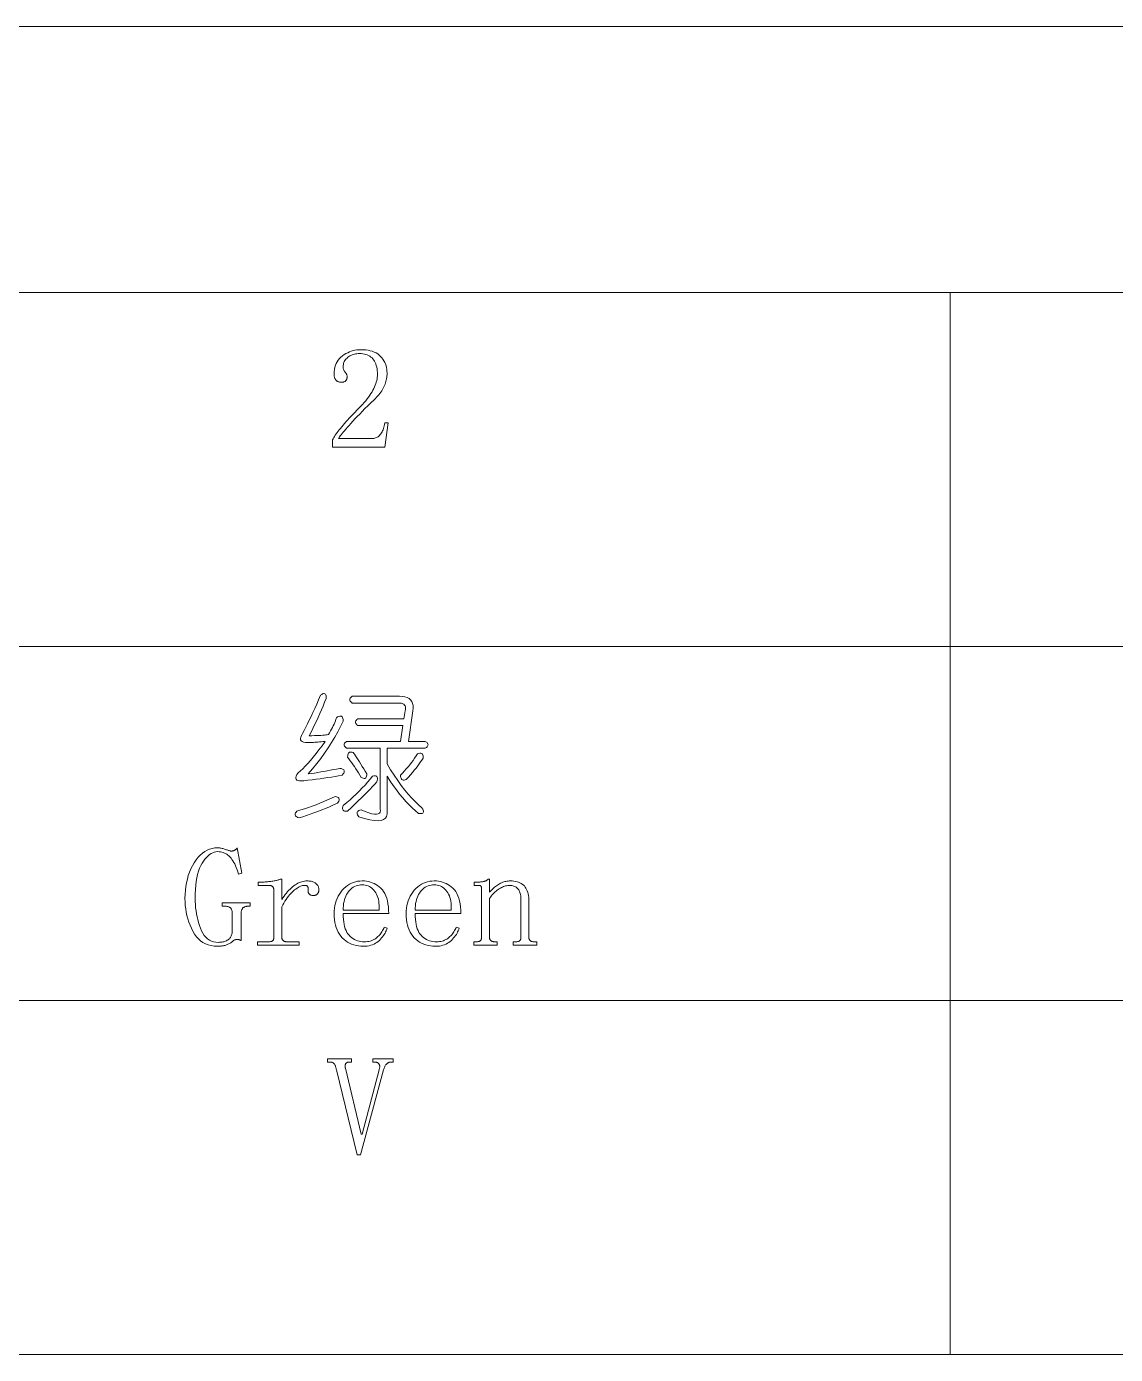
# Model space of a CAD drawing. Extents: x 1 to 297, y 1 to 210.
# Drawn here: x 263.52 to 280.1, y 66.86 to 87.08 of the extents above; entities that cross this region are included whole.
import ezdxf

# ---------------------------------------------------------------- set-up
doc = ezdxf.new("R2010")
doc.units = 0

msp = doc.modelspace()

# ---------------------------------------------------------------- linework, layer by layer
at = {"color": 7, "lineweight": 13}
for p, q in [((220.339, 87.076), (295.393, 87.076)), ((220.339, 83.026), (295.393, 83.026)), ((220.339, 77.637), (295.393, 77.637)), ((220.339, 72.249), (295.393, 72.249)), ((220.339, 66.86), (295.393, 66.86))]:
    msp.add_line(p, q, dxfattribs=at)
at = {"color": 7, "lineweight": 13, "ltscale": 0.404143}
msp.add_line((277.582, 83.026), (277.582, 66.86), dxfattribs=at)
at = {"color": 7, "lineweight": 13}
for points in [[(268.862, 81.78), (268.861, 81.81), (268.859, 81.839), (268.855, 81.866), (268.851, 81.892), (268.844, 81.916), (268.837, 81.939), (268.828, 81.961), (268.818, 81.98), (268.806, 81.999), (268.793, 82.016), (268.779, 82.031), (268.763, 82.045), (268.746, 82.057), (268.727, 82.068), (268.707, 82.077), (268.686, 82.084), (268.663, 82.09), (268.639, 82.094), (268.614, 82.097), (268.587, 82.097), (268.567, 82.097), (268.547, 82.095), (268.528, 82.092), (268.51, 82.088), (268.492, 82.083), (268.475, 82.077), (268.458, 82.07), (268.442, 82.062), (268.426, 82.052), (268.412, 82.042), (268.398, 82.03), (268.385, 82.018), (268.374, 82.006), (268.365, 81.992), (268.357, 81.978), (268.35, 81.964), (268.345, 81.949), (268.342, 81.933), (268.34, 81.917), (268.339, 81.9), (268.339, 81.89), (268.34, 81.88), (268.341, 81.871), (268.344, 81.862), (268.346, 81.853), (268.35, 81.845), (268.353, 81.837), (268.358, 81.829), (268.363, 81.822), (268.369, 81.814), (268.374, 81.808), (268.38, 81.801), (268.384, 81.794), (268.388, 81.787), (268.391, 81.78), (268.394, 81.773), (268.396, 81.767), (268.398, 81.76), (268.398, 81.753), (268.399, 81.746), (268.399, 81.738), (268.398, 81.73), (268.397, 81.722), (268.395, 81.715), (268.393, 81.708), (268.391, 81.702), (268.388, 81.696), (268.385, 81.691), (268.381, 81.686), (268.377, 81.682), (268.373, 81.678), (268.368, 81.674), (268.363, 81.671), (268.357, 81.668), (268.351, 81.666), (268.344, 81.664), (268.337, 81.662), (268.329, 81.661), (268.321, 81.66), (268.313, 81.66), (268.303, 81.661), (268.293, 81.661), (268.284, 81.663), (268.275, 81.665), (268.267, 81.668), (268.259, 81.671), (268.252, 81.675), (268.244, 81.679), (268.238, 81.685), (268.232, 81.69), (268.226, 81.697), (268.221, 81.704), (268.216, 81.712), (268.212, 81.72), (268.209, 81.73), (268.206, 81.74), (268.204, 81.751), (268.203, 81.763), (268.202, 81.775), (268.202, 81.789), (268.203, 81.824), (268.207, 81.857), (268.213, 81.889), (268.222, 81.919), (268.234, 81.947), (268.248, 81.974), (268.265, 81.999), (268.284, 82.022), (268.306, 82.043), (268.33, 82.063), (268.356, 82.081), (268.382, 82.097), (268.409, 82.111), (268.436, 82.123), (268.463, 82.134), (268.491, 82.142), (268.519, 82.149), (268.547, 82.154), (268.576, 82.156), (268.604, 82.157), (268.645, 82.156), (268.682, 82.153), (268.718, 82.148), (268.752, 82.141), (268.783, 82.132), (268.813, 82.12), (268.84, 82.107), (268.865, 82.092), (268.888, 82.074), (268.909, 82.054), (268.927, 82.033), (268.944, 82.011), (268.959, 81.988), (268.972, 81.964), (268.983, 81.939), (268.992, 81.913), (268.998, 81.885), (269.003, 81.857), (269.006, 81.828), (269.007, 81.797), (269.007, 81.777), (269.005, 81.756), (269.003, 81.736), (269, 81.715), (268.996, 81.694), (268.99, 81.674), (268.984, 81.653), (268.977, 81.633), (268.969, 81.612), (268.96, 81.592), (268.95, 81.571), (268.939, 81.551), (268.927, 81.531), (268.914, 81.511), (268.899, 81.491), (268.884, 81.471), (268.867, 81.452), (268.849, 81.433), (268.83, 81.413), (268.81, 81.395), (268.762, 81.347), (268.715, 81.302), (268.671, 81.259), (268.63, 81.217), (268.591, 81.177), (268.554, 81.139), (268.519, 81.103), (268.487, 81.068), (268.457, 81.035), (268.429, 81.005), (268.403, 80.975), (268.38, 80.948), (268.359, 80.923), (268.34, 80.9), (268.323, 80.879), (268.308, 80.86), (268.295, 80.843), (268.285, 80.828), (268.276, 80.814), (268.27, 80.803), (268.776, 80.803), (268.791, 80.804), (268.806, 80.805), (268.82, 80.808), (268.834, 80.813), (268.847, 80.818), (268.859, 80.825), (268.871, 80.832), (268.883, 80.841), (268.894, 80.852), (268.904, 80.863), (268.914, 80.876), (268.924, 80.889), (268.932, 80.904), (268.94, 80.921), (268.947, 80.938), (268.954, 80.957), (268.96, 80.976), (268.965, 80.997), (268.969, 81.02), (268.973, 81.043), (269.024, 81.043), (268.973, 80.674), (268.176, 80.674), (268.176, 80.786), (268.185, 80.802), (268.195, 80.818), (268.207, 80.836), (268.219, 80.854), (268.233, 80.874), (268.247, 80.894), (268.263, 80.915), (268.28, 80.937), (268.298, 80.959), (268.317, 80.983), (268.338, 81.007), (268.359, 81.033), (268.382, 81.059), (268.406, 81.086), (268.432, 81.114), (268.459, 81.143), (268.487, 81.172), (268.516, 81.202), (268.547, 81.234), (268.579, 81.266), (268.607, 81.295), (268.634, 81.324), (268.659, 81.352), (268.683, 81.38), (268.705, 81.407), (268.726, 81.435), (268.745, 81.462), (268.763, 81.488), (268.779, 81.514), (268.793, 81.54), (268.806, 81.566), (268.818, 81.591), (268.828, 81.616), (268.837, 81.64), (268.844, 81.664), (268.851, 81.688), (268.855, 81.712), (268.859, 81.735), (268.861, 81.758)], [(267.996, 76.897), (268.012, 76.909), (268.027, 76.917), (268.04, 76.922), (268.051, 76.922), (268.06, 76.919), (268.068, 76.912), (268.074, 76.901), (268.078, 76.886), (268.081, 76.868), (268.082, 76.846), (268.057, 76.788), (268.033, 76.73), (268.008, 76.673), (267.983, 76.616), (267.957, 76.559), (267.931, 76.502), (267.905, 76.446), (267.879, 76.391), (267.852, 76.335), (267.824, 76.28), (267.864, 76.28), (267.902, 76.281), (267.937, 76.282), (267.97, 76.283), (268, 76.285), (268.028, 76.286), (268.054, 76.289), (268.077, 76.291), (268.098, 76.294), (268.116, 76.297), (268.133, 76.325), (268.148, 76.352), (268.163, 76.378), (268.176, 76.404), (268.189, 76.43), (268.2, 76.456), (268.211, 76.481), (268.22, 76.506), (268.229, 76.53), (268.236, 76.554), (268.255, 76.566), (268.273, 76.574), (268.288, 76.579), (268.302, 76.579), (268.313, 76.576), (268.322, 76.569), (268.329, 76.558), (268.335, 76.544), (268.338, 76.525), (268.339, 76.503), (268.299, 76.421), (268.257, 76.339), (268.212, 76.258), (268.163, 76.177), (268.112, 76.096), (268.057, 76.016), (267.999, 75.935), (267.938, 75.856), (267.874, 75.776), (267.807, 75.697), (267.855, 75.704), (267.903, 75.712), (267.951, 75.719), (267.999, 75.728), (268.047, 75.736), (268.095, 75.745), (268.143, 75.754), (268.191, 75.763), (268.239, 75.773), (268.287, 75.783), (268.309, 75.779), (268.327, 75.773), (268.341, 75.767), (268.35, 75.758), (268.356, 75.749), (268.357, 75.738), (268.355, 75.725), (268.348, 75.712), (268.337, 75.697), (268.322, 75.68), (268.27, 75.67), (268.216, 75.66), (268.161, 75.651), (268.105, 75.642), (268.047, 75.633), (267.988, 75.625), (267.928, 75.617), (267.866, 75.609), (267.803, 75.602), (267.739, 75.594), (267.704, 75.593), (267.675, 75.594), (267.652, 75.598), (267.635, 75.605), (267.623, 75.616), (267.617, 75.629), (267.618, 75.646), (267.624, 75.666), (267.635, 75.689), (267.653, 75.715), (267.688, 75.744), (267.724, 75.778), (267.762, 75.815), (267.801, 75.857), (267.842, 75.903), (267.883, 75.953), (267.927, 76.007), (267.971, 76.066), (268.017, 76.128), (268.064, 76.194), (268.034, 76.191), (268.006, 76.188), (267.98, 76.186), (267.955, 76.184), (267.932, 76.182), (267.91, 76.18), (267.89, 76.179), (267.872, 76.178), (267.856, 76.178), (267.842, 76.177), (267.8, 76.176), (267.766, 76.177), (267.737, 76.182), (267.715, 76.191), (267.7, 76.203), (267.691, 76.218), (267.689, 76.237), (267.694, 76.26), (267.704, 76.285), (267.722, 76.314), (267.746, 76.36), (267.771, 76.409), (267.797, 76.461), (267.823, 76.515), (267.85, 76.572), (267.878, 76.631), (267.906, 76.694), (267.936, 76.759), (267.965, 76.827)], [(268.476, 76.88), (269.196, 76.88), (269.241, 76.878), (269.281, 76.871), (269.315, 76.86), (269.344, 76.845), (269.367, 76.825), (269.385, 76.8), (269.397, 76.771), (269.404, 76.738), (269.406, 76.7), (269.402, 76.657), (269.333, 76.194), (269.59, 76.194), (269.606, 76.184), (269.618, 76.174), (269.626, 76.164), (269.631, 76.153), (269.633, 76.143), (269.631, 76.133), (269.626, 76.122), (269.618, 76.112), (269.606, 76.102), (269.59, 76.092), (269.007, 76.092), (269.007, 75.852), (269.062, 75.762), (269.116, 75.677), (269.17, 75.597), (269.224, 75.522), (269.277, 75.453), (269.33, 75.389), (269.383, 75.33), (269.435, 75.276), (269.487, 75.227), (269.539, 75.183), (269.551, 75.164), (269.559, 75.147), (269.563, 75.132), (269.563, 75.12), (269.56, 75.11), (269.553, 75.103), (269.542, 75.098), (269.528, 75.095), (269.509, 75.095), (269.487, 75.097), (269.439, 75.137), (269.391, 75.18), (269.343, 75.227), (269.295, 75.278), (269.247, 75.333), (269.199, 75.392), (269.151, 75.454), (269.103, 75.52), (269.055, 75.59), (269.007, 75.663), (269.007, 75.132), (269.009, 75.088), (269.001, 75.051), (268.983, 75.023), (268.955, 75.003), (268.917, 74.99), (268.87, 74.986), (268.812, 74.989), (268.744, 75), (268.666, 75.019), (268.579, 75.046), (268.567, 75.062), (268.558, 75.077), (268.553, 75.091), (268.551, 75.104), (268.553, 75.114), (268.558, 75.124), (268.567, 75.132), (268.579, 75.139), (268.594, 75.145), (268.613, 75.149), (268.675, 75.124), (268.729, 75.106), (268.776, 75.093), (268.816, 75.086), (268.849, 75.084), (268.874, 75.089), (268.893, 75.1), (268.904, 75.116), (268.908, 75.138), (268.904, 75.166), (268.904, 76.092), (268.39, 76.092), (268.378, 76.102), (268.368, 76.112), (268.361, 76.122), (268.357, 76.133), (268.356, 76.143), (268.357, 76.153), (268.361, 76.164), (268.368, 76.174), (268.378, 76.184), (268.39, 76.194), (269.213, 76.194), (269.247, 76.434), (268.562, 76.434), (268.549, 76.445), (268.54, 76.455), (268.533, 76.465), (268.529, 76.476), (268.527, 76.486), (268.529, 76.496), (268.533, 76.507), (268.54, 76.517), (268.549, 76.527), (268.562, 76.537), (269.264, 76.537), (269.282, 76.657), (269.287, 76.68), (269.288, 76.701), (269.287, 76.719), (269.282, 76.734), (269.273, 76.747), (269.261, 76.758), (269.246, 76.767), (269.227, 76.773), (269.204, 76.776), (269.179, 76.777), (268.476, 76.777), (268.464, 76.788), (268.454, 76.798), (268.447, 76.808), (268.443, 76.818), (268.442, 76.829), (268.443, 76.839), (268.447, 76.849), (268.454, 76.86), (268.464, 76.87)], [(268.407, 75.954), (268.408, 75.974), (268.411, 75.99), (268.415, 76.004), (268.421, 76.015), (268.429, 76.023), (268.438, 76.029), (268.449, 76.031), (268.462, 76.031), (268.477, 76.029), (268.493, 76.023), (268.511, 75.998), (268.529, 75.972), (268.548, 75.943), (268.567, 75.913), (268.587, 75.882), (268.608, 75.848), (268.63, 75.813), (268.652, 75.776), (268.675, 75.738), (268.699, 75.697), (268.698, 75.678), (268.695, 75.662), (268.691, 75.65), (268.685, 75.64), (268.677, 75.633), (268.668, 75.629), (268.657, 75.629), (268.644, 75.632), (268.629, 75.637), (268.613, 75.646), (268.592, 75.68), (268.572, 75.713), (268.551, 75.746), (268.531, 75.778), (268.51, 75.809), (268.49, 75.839), (268.469, 75.869), (268.448, 75.898), (268.428, 75.927)], [(269.47, 76.006), (269.49, 76.011), (269.507, 76.014), (269.521, 76.014), (269.533, 76.011), (269.543, 76.006), (269.55, 75.998), (269.555, 75.987), (269.558, 75.973), (269.558, 75.957), (269.556, 75.937), (269.538, 75.909), (269.518, 75.88), (269.497, 75.85), (269.474, 75.819), (269.449, 75.787), (269.422, 75.754), (269.394, 75.72), (269.364, 75.685), (269.332, 75.649), (269.299, 75.612), (269.282, 75.606), (269.268, 75.603), (269.255, 75.603), (269.244, 75.606), (269.234, 75.612), (269.227, 75.62), (269.221, 75.631), (269.216, 75.645), (269.214, 75.661), (269.213, 75.68), (269.243, 75.711), (269.273, 75.743), (269.301, 75.774), (269.328, 75.806), (269.354, 75.839), (269.38, 75.872), (269.404, 75.905), (269.427, 75.938), (269.449, 75.972)], [(268.339, 75.217), (268.393, 75.262), (268.444, 75.306), (268.494, 75.351), (268.542, 75.396), (268.587, 75.44), (268.631, 75.485), (268.672, 75.529), (268.712, 75.574), (268.749, 75.618), (268.784, 75.663), (268.804, 75.668), (268.82, 75.671), (268.834, 75.67), (268.845, 75.666), (268.853, 75.659), (268.859, 75.649), (268.861, 75.635), (268.861, 75.619), (268.859, 75.6), (268.853, 75.577), (268.821, 75.542), (268.786, 75.505), (268.748, 75.465), (268.708, 75.424), (268.664, 75.38), (268.619, 75.335), (268.57, 75.287), (268.518, 75.237), (268.464, 75.185), (268.407, 75.132), (268.388, 75.129), (268.372, 75.13), (268.358, 75.132), (268.347, 75.137), (268.339, 75.145), (268.333, 75.154), (268.331, 75.166), (268.331, 75.181), (268.333, 75.198)], [(268.219, 75.354), (268.238, 75.35), (268.253, 75.345), (268.265, 75.338), (268.274, 75.33), (268.279, 75.32), (268.28, 75.309), (268.279, 75.297), (268.274, 75.283), (268.265, 75.268), (268.253, 75.252), (268.192, 75.225), (268.131, 75.199), (268.071, 75.174), (268.012, 75.15), (267.953, 75.127), (267.895, 75.106), (267.838, 75.085), (267.781, 75.065), (267.725, 75.046), (267.67, 75.029), (267.651, 75.036), (267.636, 75.044), (267.624, 75.052), (267.615, 75.062), (267.61, 75.072), (267.608, 75.082), (267.61, 75.094), (267.615, 75.106), (267.624, 75.118), (267.636, 75.132), (267.694, 75.149), (267.752, 75.168), (267.811, 75.188), (267.869, 75.208), (267.927, 75.23), (267.986, 75.253), (268.044, 75.277), (268.102, 75.302), (268.16, 75.328)], [(266.427, 74.515), (266.402, 74.513), (266.377, 74.507), (266.352, 74.499), (266.328, 74.486), (266.304, 74.471), (266.281, 74.451), (266.258, 74.428), (266.235, 74.402), (266.213, 74.372), (266.192, 74.339), (266.171, 74.302), (266.153, 74.261), (266.137, 74.217), (266.123, 74.169), (266.111, 74.117), (266.102, 74.062), (266.094, 74.002), (266.089, 73.94), (266.086, 73.873), (266.085, 73.803), (266.085, 73.755), (266.088, 73.708), (266.092, 73.661), (266.098, 73.615), (266.105, 73.57), (266.114, 73.524), (266.124, 73.48), (266.137, 73.436), (266.15, 73.392), (266.166, 73.349), (266.183, 73.308), (266.203, 73.272), (266.224, 73.24), (266.248, 73.212), (266.274, 73.188), (266.302, 73.169), (266.332, 73.154), (266.365, 73.143), (266.399, 73.137), (266.436, 73.134), (266.454, 73.135), (266.472, 73.136), (266.489, 73.138), (266.505, 73.141), (266.521, 73.144), (266.535, 73.148), (266.549, 73.153), (266.562, 73.159), (266.574, 73.166), (266.586, 73.173), (266.597, 73.181), (266.606, 73.19), (266.615, 73.2), (266.623, 73.21), (266.63, 73.221), (266.636, 73.233), (266.641, 73.246), (266.645, 73.259), (266.648, 73.274), (266.65, 73.289), (266.65, 73.58), (266.65, 73.59), (266.649, 73.6), (266.648, 73.609), (266.646, 73.617), (266.644, 73.625), (266.641, 73.633), (266.638, 73.64), (266.634, 73.646), (266.629, 73.652), (266.624, 73.657), (266.619, 73.662), (266.613, 73.667), (266.607, 73.67), (266.6, 73.674), (266.592, 73.677), (266.584, 73.679), (266.576, 73.681), (266.567, 73.682), (266.557, 73.683), (266.547, 73.683), (266.496, 73.683), (266.496, 73.734), (266.924, 73.734), (266.924, 73.683), (266.882, 73.683), (266.873, 73.683), (266.865, 73.682), (266.857, 73.681), (266.85, 73.679), (266.843, 73.677), (266.836, 73.674), (266.83, 73.67), (266.824, 73.667), (266.818, 73.662), (266.813, 73.657), (266.808, 73.652), (266.804, 73.646), (266.8, 73.64), (266.797, 73.634), (266.794, 73.627), (266.791, 73.62), (266.79, 73.613), (266.788, 73.605), (266.788, 73.597), (266.787, 73.589), (266.787, 73.16), (266.784, 73.162), (266.781, 73.163), (266.777, 73.165), (266.774, 73.166), (266.771, 73.168), (266.768, 73.169), (266.765, 73.17), (266.763, 73.171), (266.76, 73.172), (266.757, 73.173), (266.755, 73.174), (266.752, 73.175), (266.749, 73.175), (266.746, 73.176), (266.743, 73.176), (266.74, 73.177), (266.737, 73.177), (266.734, 73.177), (266.731, 73.177), (266.727, 73.177), (266.724, 73.177), (266.72, 73.177), (266.717, 73.177), (266.714, 73.177), (266.71, 73.176), (266.707, 73.176), (266.703, 73.175), (266.7, 73.175), (266.697, 73.174), (266.693, 73.173), (266.69, 73.172), (266.686, 73.171), (266.683, 73.169), (266.679, 73.168), (266.676, 73.166), (266.672, 73.163), (266.669, 73.161), (266.666, 73.158), (266.662, 73.155), (266.659, 73.152), (266.648, 73.143), (266.638, 73.136), (266.628, 73.128), (266.617, 73.121), (266.606, 73.115), (266.596, 73.109), (266.585, 73.104), (266.574, 73.1), (266.563, 73.095), (266.552, 73.092), (266.54, 73.088), (266.529, 73.085), (266.517, 73.083), (266.505, 73.081), (266.493, 73.079), (266.48, 73.077), (266.467, 73.076), (266.454, 73.075), (266.441, 73.075), (266.427, 73.075), (266.377, 73.077), (266.33, 73.084), (266.285, 73.095), (266.244, 73.111), (266.204, 73.131), (266.168, 73.156), (266.135, 73.186), (266.104, 73.22), (266.076, 73.258), (266.05, 73.302), (266.027, 73.348), (266.007, 73.394), (265.989, 73.442), (265.973, 73.491), (265.96, 73.541), (265.949, 73.591), (265.941, 73.643), (265.935, 73.695), (265.931, 73.749), (265.93, 73.803), (265.932, 73.866), (265.936, 73.926), (265.943, 73.985), (265.953, 74.042), (265.966, 74.098), (265.981, 74.151), (266, 74.203), (266.021, 74.253), (266.045, 74.301), (266.072, 74.347), (266.101, 74.391), (266.131, 74.429), (266.163, 74.463), (266.196, 74.493), (266.231, 74.518), (266.268, 74.538), (266.305, 74.554), (266.345, 74.565), (266.385, 74.572), (266.427, 74.575), (266.438, 74.574), (266.449, 74.573), (266.46, 74.572), (266.471, 74.57), (266.483, 74.568), (266.495, 74.565), (266.508, 74.562), (266.521, 74.558), (266.534, 74.554), (266.547, 74.549), (266.561, 74.544), (266.573, 74.54), (266.584, 74.536), (266.594, 74.532), (266.603, 74.53), (266.611, 74.527), (266.618, 74.525), (266.624, 74.524), (266.629, 74.523), (266.633, 74.523), (266.638, 74.523), (266.643, 74.524), (266.648, 74.524), (266.654, 74.525), (266.659, 74.526), (266.664, 74.528), (266.669, 74.529), (266.674, 74.531), (266.679, 74.533), (266.685, 74.536), (266.69, 74.539), (266.694, 74.542), (266.699, 74.545), (266.704, 74.548), (266.708, 74.552), (266.712, 74.556), (266.716, 74.56), (266.72, 74.565), (266.724, 74.569), (266.727, 74.575), (266.796, 74.189), (266.745, 74.172), (266.734, 74.207), (266.723, 74.24), (266.711, 74.271), (266.699, 74.3), (266.687, 74.327), (266.674, 74.352), (266.66, 74.375), (266.646, 74.397), (266.631, 74.416), (266.616, 74.433), (266.6, 74.449), (266.584, 74.462), (266.567, 74.475), (266.549, 74.485), (266.53, 74.494), (266.511, 74.501), (266.491, 74.507), (266.471, 74.511), (266.449, 74.514)], [(267.404, 73.786), (267.422, 73.813), (267.439, 73.838), (267.457, 73.862), (267.475, 73.885), (267.493, 73.907), (267.512, 73.927), (267.531, 73.946), (267.55, 73.964), (267.569, 73.981), (267.589, 73.996), (267.609, 74.01), (267.628, 74.022), (267.648, 74.033), (267.668, 74.043), (267.688, 74.051), (267.709, 74.057), (267.729, 74.062), (267.749, 74.066), (267.77, 74.068), (267.79, 74.069), (267.807, 74.068), (267.823, 74.067), (267.838, 74.065), (267.853, 74.063), (267.866, 74.059), (267.879, 74.055), (267.891, 74.05), (267.903, 74.044), (267.913, 74.038), (267.923, 74.03), (267.932, 74.022), (267.94, 74.014), (267.947, 74.006), (267.953, 73.997), (267.958, 73.988), (267.963, 73.979), (267.966, 73.97), (267.968, 73.96), (267.97, 73.95), (267.97, 73.94), (267.97, 73.932), (267.969, 73.924), (267.968, 73.916), (267.967, 73.909), (267.965, 73.902), (267.962, 73.895), (267.96, 73.889), (267.956, 73.883), (267.953, 73.877), (267.949, 73.872), (267.944, 73.867), (267.939, 73.862), (267.934, 73.859), (267.928, 73.855), (267.922, 73.852), (267.915, 73.85), (267.908, 73.848), (267.901, 73.847), (267.893, 73.846), (267.884, 73.846), (267.876, 73.846), (267.868, 73.847), (267.861, 73.848), (267.854, 73.85), (267.847, 73.852), (267.841, 73.855), (267.835, 73.859), (267.83, 73.862), (267.825, 73.867), (267.82, 73.872), (267.816, 73.877), (267.813, 73.883), (267.81, 73.889), (267.808, 73.895), (267.806, 73.902), (267.805, 73.909), (267.805, 73.916), (267.805, 73.924), (267.806, 73.932), (267.807, 73.94), (267.807, 73.945), (267.807, 73.95), (267.807, 73.955), (267.806, 73.959), (267.805, 73.964), (267.804, 73.968), (267.803, 73.972), (267.802, 73.976), (267.8, 73.98), (267.799, 73.983), (267.797, 73.986), (267.794, 73.989), (267.791, 73.992), (267.786, 73.994), (267.782, 73.996), (267.776, 73.997), (267.77, 73.999), (267.763, 74), (267.756, 74), (267.747, 74), (267.733, 73.999), (267.719, 73.997), (267.704, 73.993), (267.688, 73.987), (267.671, 73.979), (267.654, 73.969), (267.637, 73.958), (267.618, 73.945), (267.6, 73.931), (267.58, 73.914), (267.561, 73.897), (267.542, 73.877), (267.523, 73.857), (267.505, 73.835), (267.487, 73.812), (267.47, 73.787), (267.453, 73.761), (267.436, 73.733), (267.42, 73.705), (267.404, 73.674), (267.404, 73.212), (267.405, 73.205), (267.405, 73.199), (267.406, 73.193), (267.408, 73.187), (267.41, 73.182), (267.412, 73.177), (267.415, 73.172), (267.418, 73.168), (267.422, 73.164), (267.426, 73.16), (267.43, 73.157), (267.435, 73.154), (267.44, 73.151), (267.445, 73.149), (267.451, 73.147), (267.456, 73.146), (267.462, 73.145), (267.468, 73.144), (267.475, 73.143), (267.482, 73.143), (267.67, 73.143), (267.67, 73.092), (267.036, 73.092), (267.036, 73.143), (267.207, 73.143), (267.216, 73.143), (267.223, 73.144), (267.231, 73.145), (267.238, 73.146), (267.244, 73.147), (267.25, 73.149), (267.255, 73.151), (267.259, 73.154), (267.264, 73.157), (267.267, 73.16), (267.271, 73.164), (267.274, 73.168), (267.276, 73.172), (267.278, 73.177), (267.28, 73.182), (267.282, 73.187), (267.283, 73.193), (267.284, 73.199), (267.284, 73.205), (267.284, 73.212), (267.284, 73.923), (267.284, 73.93), (267.284, 73.936), (267.283, 73.942), (267.282, 73.948), (267.28, 73.954), (267.278, 73.96), (267.276, 73.965), (267.274, 73.97), (267.271, 73.974), (267.267, 73.979), (267.264, 73.983), (267.259, 73.987), (267.255, 73.99), (267.25, 73.993), (267.244, 73.995), (267.238, 73.997), (267.231, 73.998), (267.223, 73.999), (267.216, 74), (267.207, 74), (267.044, 74), (267.044, 74.052), (267.113, 74.052), (267.125, 74.052), (267.138, 74.052), (267.151, 74.053), (267.164, 74.054), (267.178, 74.055), (267.193, 74.056), (267.208, 74.058), (267.223, 74.06), (267.238, 74.062), (267.254, 74.064), (267.27, 74.067), (267.286, 74.07), (267.3, 74.073), (267.313, 74.075), (267.326, 74.078), (267.338, 74.081), (267.35, 74.085), (267.36, 74.088), (267.37, 74.091), (267.379, 74.094), (267.404, 74.094)], [(268.339, 73.572), (268.34, 73.527), (268.342, 73.484), (268.347, 73.445), (268.353, 73.408), (268.361, 73.373), (268.371, 73.342), (268.383, 73.313), (268.396, 73.286), (268.412, 73.263), (268.429, 73.242), (268.447, 73.223), (268.467, 73.206), (268.488, 73.191), (268.51, 73.179), (268.533, 73.168), (268.557, 73.159), (268.582, 73.152), (268.608, 73.147), (268.636, 73.144), (268.664, 73.143), (268.686, 73.144), (268.708, 73.146), (268.728, 73.149), (268.748, 73.153), (268.767, 73.159), (268.786, 73.166), (268.804, 73.175), (268.821, 73.184), (268.837, 73.195), (268.853, 73.207), (268.868, 73.221), (268.882, 73.234), (268.896, 73.249), (268.908, 73.264), (268.919, 73.279), (268.93, 73.295), (268.94, 73.312), (268.949, 73.329), (268.957, 73.347), (268.965, 73.366), (269.007, 73.349), (269.002, 73.33), (268.995, 73.311), (268.986, 73.293), (268.977, 73.274), (268.966, 73.256), (268.953, 73.237), (268.94, 73.219), (268.925, 73.201), (268.909, 73.183), (268.892, 73.164), (268.873, 73.147), (268.853, 73.132), (268.832, 73.119), (268.809, 73.107), (268.786, 73.097), (268.76, 73.089), (268.734, 73.083), (268.706, 73.078), (268.678, 73.075), (268.647, 73.075), (268.609, 73.076), (268.571, 73.08), (268.536, 73.086), (268.501, 73.095), (268.468, 73.107), (268.437, 73.121), (268.407, 73.137), (268.379, 73.157), (268.352, 73.179), (268.326, 73.203), (268.302, 73.23), (268.281, 73.259), (268.263, 73.29), (268.246, 73.324), (268.233, 73.359), (268.222, 73.397), (268.213, 73.438), (268.207, 73.48), (268.203, 73.525), (268.202, 73.572), (268.203, 73.614), (268.207, 73.654), (268.213, 73.694), (268.222, 73.731), (268.233, 73.768), (268.246, 73.803), (268.263, 73.836), (268.281, 73.868), (268.302, 73.898), (268.326, 73.927), (268.351, 73.954), (268.378, 73.978), (268.406, 73.999), (268.434, 74.018), (268.464, 74.033), (268.495, 74.046), (268.527, 74.056), (268.56, 74.063), (268.595, 74.067), (268.63, 74.069), (268.662, 74.068), (268.694, 74.064), (268.724, 74.059), (268.754, 74.051), (268.782, 74.041), (268.81, 74.029), (268.837, 74.014), (268.863, 73.997), (268.889, 73.979), (268.913, 73.957), (268.936, 73.933), (268.956, 73.906), (268.974, 73.876), (268.99, 73.842), (269.003, 73.805), (269.014, 73.765), (269.022, 73.722), (269.028, 73.675), (269.032, 73.625), (269.033, 73.572)], [(268.887, 73.623), (268.888, 73.66), (268.888, 73.695), (268.885, 73.728), (268.881, 73.76), (268.876, 73.789), (268.868, 73.817), (268.859, 73.843), (268.849, 73.867), (268.837, 73.89), (268.823, 73.91), (268.808, 73.929), (268.792, 73.946), (268.775, 73.96), (268.757, 73.973), (268.738, 73.984), (268.719, 73.993), (268.698, 74), (268.676, 74.005), (268.654, 74.008), (268.63, 74.009), (268.605, 74.008), (268.581, 74.005), (268.557, 74), (268.535, 73.992), (268.513, 73.983), (268.493, 73.972), (268.473, 73.958), (268.455, 73.943), (268.437, 73.925), (268.42, 73.906), (268.405, 73.885), (268.391, 73.862), (268.379, 73.837), (268.368, 73.811), (268.359, 73.784), (268.352, 73.755), (268.346, 73.724), (268.342, 73.692), (268.34, 73.658), (268.339, 73.623)], [(269.436, 73.572), (269.437, 73.527), (269.44, 73.484), (269.444, 73.445), (269.45, 73.408), (269.458, 73.373), (269.468, 73.342), (269.48, 73.313), (269.494, 73.286), (269.509, 73.263), (269.526, 73.242), (269.544, 73.223), (269.564, 73.206), (269.585, 73.191), (269.607, 73.179), (269.63, 73.168), (269.654, 73.159), (269.679, 73.152), (269.706, 73.147), (269.733, 73.144), (269.762, 73.143), (269.784, 73.144), (269.805, 73.146), (269.825, 73.149), (269.845, 73.153), (269.865, 73.159), (269.883, 73.166), (269.901, 73.175), (269.918, 73.184), (269.934, 73.195), (269.95, 73.207), (269.965, 73.221), (269.979, 73.234), (269.993, 73.249), (270.005, 73.264), (270.017, 73.279), (270.027, 73.295), (270.037, 73.312), (270.046, 73.329), (270.054, 73.347), (270.062, 73.366), (270.104, 73.349), (270.099, 73.33), (270.092, 73.311), (270.083, 73.293), (270.074, 73.274), (270.063, 73.256), (270.051, 73.237), (270.037, 73.219), (270.022, 73.201), (270.006, 73.183), (269.989, 73.164), (269.97, 73.147), (269.95, 73.132), (269.929, 73.119), (269.906, 73.107), (269.883, 73.097), (269.858, 73.089), (269.831, 73.083), (269.804, 73.078), (269.775, 73.075), (269.745, 73.075), (269.706, 73.076), (269.669, 73.08), (269.633, 73.086), (269.598, 73.095), (269.566, 73.107), (269.534, 73.121), (269.504, 73.137), (269.476, 73.157), (269.449, 73.179), (269.423, 73.203), (269.399, 73.23), (269.378, 73.259), (269.36, 73.29), (269.344, 73.324), (269.33, 73.359), (269.319, 73.397), (269.31, 73.438), (269.304, 73.48), (269.3, 73.525), (269.299, 73.572), (269.3, 73.614), (269.304, 73.654), (269.31, 73.694), (269.319, 73.731), (269.33, 73.768), (269.344, 73.803), (269.36, 73.836), (269.378, 73.868), (269.399, 73.898), (269.423, 73.927), (269.448, 73.954), (269.475, 73.978), (269.503, 73.999), (269.531, 74.018), (269.561, 74.033), (269.592, 74.046), (269.624, 74.056), (269.658, 74.063), (269.692, 74.067), (269.727, 74.069), (269.759, 74.068), (269.791, 74.064), (269.821, 74.059), (269.851, 74.051), (269.879, 74.041), (269.907, 74.029), (269.934, 74.014), (269.96, 73.997), (269.986, 73.979), (270.01, 73.957), (270.033, 73.933), (270.053, 73.906), (270.071, 73.876), (270.087, 73.842), (270.1, 73.805), (270.111, 73.765), (270.119, 73.722), (270.125, 73.675), (270.129, 73.625), (270.13, 73.572)], [(269.984, 73.623), (269.985, 73.66), (269.985, 73.695), (269.982, 73.728), (269.978, 73.76), (269.973, 73.789), (269.965, 73.817), (269.957, 73.843), (269.946, 73.867), (269.934, 73.89), (269.92, 73.91), (269.905, 73.929), (269.889, 73.946), (269.872, 73.96), (269.854, 73.973), (269.836, 73.984), (269.816, 73.993), (269.795, 74), (269.773, 74.005), (269.751, 74.008), (269.727, 74.009), (269.702, 74.008), (269.678, 74.005), (269.654, 74), (269.632, 73.992), (269.611, 73.983), (269.59, 73.972), (269.57, 73.958), (269.552, 73.943), (269.534, 73.925), (269.517, 73.906), (269.502, 73.885), (269.488, 73.862), (269.476, 73.837), (269.465, 73.811), (269.456, 73.784), (269.449, 73.755), (269.443, 73.724), (269.439, 73.692), (269.437, 73.658), (269.436, 73.623)], [(270.327, 73.092), (270.327, 73.143), (270.37, 73.143), (270.379, 73.143), (270.386, 73.144), (270.394, 73.145), (270.4, 73.146), (270.407, 73.147), (270.412, 73.149), (270.418, 73.151), (270.422, 73.154), (270.427, 73.157), (270.43, 73.16), (270.433, 73.164), (270.436, 73.168), (270.439, 73.172), (270.441, 73.177), (270.443, 73.182), (270.445, 73.187), (270.446, 73.193), (270.447, 73.199), (270.447, 73.205), (270.447, 73.212), (270.447, 73.949), (270.447, 73.954), (270.447, 73.959), (270.447, 73.963), (270.446, 73.967), (270.445, 73.971), (270.444, 73.975), (270.443, 73.978), (270.442, 73.982), (270.44, 73.985), (270.439, 73.987), (270.437, 73.99), (270.435, 73.992), (270.432, 73.994), (270.429, 73.996), (270.426, 73.997), (270.422, 73.998), (270.418, 73.999), (270.414, 74), (270.409, 74), (270.404, 74), (270.336, 74), (270.336, 74.052), (270.396, 74.052), (270.404, 74.052), (270.413, 74.052), (270.421, 74.052), (270.43, 74.053), (270.438, 74.054), (270.446, 74.055), (270.454, 74.056), (270.462, 74.057), (270.47, 74.059), (270.477, 74.06), (270.485, 74.062), (270.493, 74.064), (270.5, 74.067), (270.508, 74.07), (270.515, 74.073), (270.522, 74.077), (270.529, 74.081), (270.536, 74.085), (270.543, 74.09), (270.55, 74.094), (270.567, 74.094), (270.567, 73.897), (270.583, 73.914), (270.598, 73.93), (270.614, 73.945), (270.629, 73.959), (270.645, 73.972), (270.66, 73.985), (270.675, 73.996), (270.691, 74.007), (270.706, 74.017), (270.722, 74.026), (270.737, 74.034), (270.753, 74.041), (270.769, 74.048), (270.785, 74.053), (270.801, 74.058), (270.817, 74.062), (270.834, 74.065), (270.851, 74.067), (270.867, 74.068), (270.884, 74.069), (270.913, 74.068), (270.94, 74.066), (270.965, 74.062), (270.989, 74.056), (271.011, 74.049), (271.032, 74.041), (271.051, 74.031), (271.068, 74.019), (271.084, 74.006), (271.099, 73.992), (271.112, 73.975), (271.123, 73.958), (271.134, 73.938), (271.143, 73.918), (271.15, 73.895), (271.156, 73.871), (271.161, 73.846), (271.165, 73.819), (271.167, 73.79), (271.167, 73.76), (271.167, 73.212), (271.168, 73.205), (271.168, 73.199), (271.169, 73.193), (271.171, 73.187), (271.173, 73.182), (271.175, 73.177), (271.178, 73.172), (271.181, 73.168), (271.185, 73.164), (271.189, 73.16), (271.193, 73.157), (271.198, 73.154), (271.203, 73.151), (271.208, 73.149), (271.213, 73.147), (271.219, 73.146), (271.225, 73.145), (271.231, 73.144), (271.238, 73.143), (271.245, 73.143), (271.287, 73.143), (271.287, 73.092), (270.927, 73.092), (270.927, 73.143), (270.97, 73.143), (270.979, 73.143), (270.986, 73.144), (270.994, 73.145), (271, 73.146), (271.007, 73.147), (271.012, 73.149), (271.018, 73.151), (271.022, 73.154), (271.027, 73.157), (271.03, 73.16), (271.033, 73.164), (271.036, 73.168), (271.039, 73.172), (271.041, 73.177), (271.043, 73.182), (271.045, 73.187), (271.046, 73.193), (271.047, 73.199), (271.047, 73.205), (271.047, 73.212), (271.047, 73.786), (271.047, 73.806), (271.046, 73.825), (271.043, 73.843), (271.04, 73.861), (271.037, 73.877), (271.032, 73.892), (271.026, 73.907), (271.02, 73.92), (271.013, 73.933), (271.004, 73.945), (270.995, 73.955), (270.986, 73.965), (270.975, 73.973), (270.963, 73.98), (270.951, 73.986), (270.938, 73.991), (270.923, 73.995), (270.909, 73.998), (270.893, 74), (270.876, 74), (270.86, 74), (270.845, 73.998), (270.829, 73.996), (270.814, 73.992), (270.798, 73.987), (270.782, 73.982), (270.766, 73.975), (270.75, 73.967), (270.734, 73.959), (270.717, 73.949), (270.701, 73.938), (270.685, 73.926), (270.67, 73.914), (270.654, 73.901), (270.639, 73.887), (270.624, 73.872), (270.61, 73.856), (270.595, 73.839), (270.581, 73.822), (270.567, 73.803), (270.567, 73.212), (270.568, 73.205), (270.568, 73.199), (270.569, 73.193), (270.571, 73.187), (270.573, 73.182), (270.575, 73.177), (270.578, 73.172), (270.581, 73.168), (270.585, 73.164), (270.589, 73.16), (270.593, 73.157), (270.598, 73.154), (270.603, 73.151), (270.608, 73.149), (270.613, 73.147), (270.619, 73.146), (270.625, 73.145), (270.631, 73.144), (270.638, 73.143), (270.645, 73.143), (270.687, 73.143), (270.687, 73.092)], [(268.793, 71.312), (268.793, 71.363), (269.102, 71.363), (269.102, 71.312), (269.067, 71.312), (269.061, 71.311), (269.054, 71.311), (269.047, 71.309), (269.041, 71.308), (269.034, 71.305), (269.028, 71.302), (269.021, 71.299), (269.015, 71.295), (269.009, 71.291), (269.003, 71.286), (268.997, 71.28), (268.992, 71.274), (268.986, 71.267), (268.981, 71.258), (268.976, 71.249), (268.972, 71.24), (268.967, 71.229), (268.963, 71.217), (268.959, 71.205), (268.956, 71.192), (268.604, 69.897), (268.553, 69.897), (268.236, 71.192), (268.234, 71.203), (268.232, 71.214), (268.23, 71.225), (268.227, 71.235), (268.224, 71.244), (268.221, 71.253), (268.218, 71.261), (268.214, 71.268), (268.21, 71.275), (268.206, 71.282), (268.201, 71.287), (268.196, 71.292), (268.191, 71.297), (268.185, 71.301), (268.179, 71.304), (268.172, 71.307), (268.165, 71.309), (268.158, 71.31), (268.15, 71.311), (268.142, 71.312), (268.099, 71.312), (268.099, 71.363), (268.467, 71.363), (268.467, 71.312), (268.433, 71.312), (268.425, 71.311), (268.417, 71.311), (268.41, 71.309), (268.404, 71.308), (268.398, 71.305), (268.392, 71.302), (268.388, 71.299), (268.384, 71.295), (268.38, 71.291), (268.377, 71.286), (268.375, 71.281), (268.373, 71.275), (268.372, 71.269), (268.37, 71.263), (268.37, 71.256), (268.37, 71.249), (268.37, 71.242), (268.37, 71.234), (268.372, 71.226), (268.373, 71.217), (268.613, 70.214), (268.63, 70.214), (268.887, 71.192), (268.89, 71.203), (268.893, 71.214), (268.895, 71.225), (268.896, 71.235), (268.896, 71.244), (268.896, 71.253), (268.895, 71.261), (268.893, 71.268), (268.89, 71.275), (268.887, 71.282), (268.884, 71.287), (268.879, 71.292), (268.874, 71.297), (268.868, 71.301), (268.862, 71.304), (268.854, 71.307), (268.847, 71.309), (268.838, 71.31), (268.829, 71.311), (268.819, 71.312)]]:
    msp.add_lwpolyline(points, close=True, dxfattribs=at)

doc.saveas('drawing.dxf')
